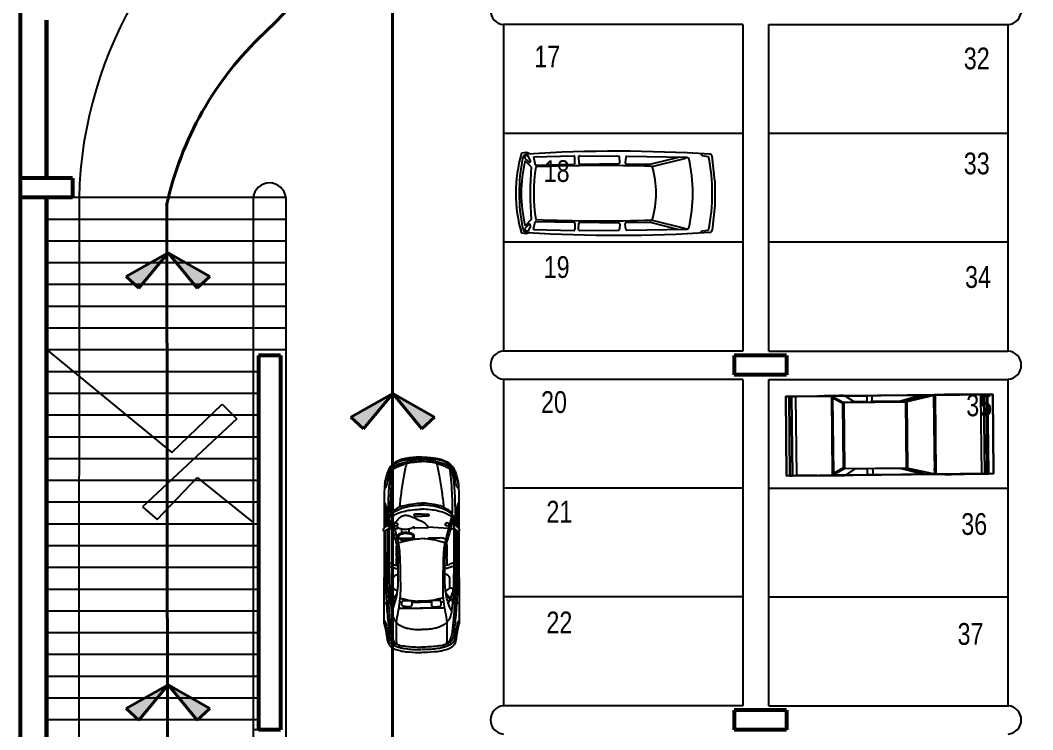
# Model space of a CAD drawing. Header units: millimetres. Extents: x 103 to 250, y -95 to 16.
# Drawn here: x 199.35 to 222.61, y -56.31 to -40.01 of the extents above; entities that cross this region are included whole.
import ezdxf

# ---------------------------------------------------------------- set-up
doc = ezdxf.new("R2010")
doc.units = ezdxf.units.MM
doc.linetypes.add('LÍNEAS_OCULTAS2', pattern=[4.7625, 3.175, -1.5875])
for name, color, linetype, lineweight in [('0.25', 6, 'Continuous', 25), ('0.40', 3, 'Continuous', 40), ('0.53', 1, 'Continuous', 53), ('Proyección', 5, 'LÍNEAS_OCULTAS2', 9)]:
    doc.layers.add(name, color=color, linetype=linetype, lineweight=lineweight)
doc.styles.add('ATTR', font='BRADHITC.TTF', dxfattribs={"width": 0.8, "height": 0.5})

# ---------------------------------------------------------------- blocks, each defined once
blk = doc.blocks.new('C11')
for p, q in [((3.6588, 0.7955), (3.7277, 0.8251)), ((3.7277, 0.8251), (3.8261, 0.8103)), ((0.2337, 0.8009), (0.2158, 0.7656)), ((3.6469, 0.6612), (3.6988, 0.7748)), ((-0.0444, 0.2561), (0.0129, 0.7517)), ((0.2158, 0.7656), (0.0815, 0.7478)), ((1.7182, 0.7502), (0.5205, 0.7299)), ((2.662, 0.7577), (1.8864, 0.7521)), ((3.5874, 0.7356), (2.7816, 0.7585)), ((0.5205, 0.7299), (0.4753, 0.7119)), ((0.562, 0.7065), (0.5205, 0.7299)), ((1.2542, 0.5907), (0.6749, 0.7335)), ((1.7404, 0.7302), (1.7521, 0.62)), ((1.8599, 0.6288), (1.8643, 0.7308)), ((2.6843, 0.7334), (2.6756, 0.61)), ((2.7585, 0.6143), (2.7594, 0.7364)), ((3.5874, 0.7356), (3.5488, 0.5769)), ((3.681, 0.6371), (3.7678, 0.7203)), ((1.2112, 0.5481), (0.562, 0.7065)), ((3.63, 0.5385), (3.753, 0.6616)), ((1.7303, 0.5954), (1.2542, 0.5907)), ((2.6537, 0.5898), (1.8824, 0.6056)), ((3.5374, 0.5736), (2.781, 0.5918)), ((-0.0444, -0.235), (0.0129, -0.7306)), ((3.63, -0.5174), (3.753, -0.6404)), ((1.2112, -0.527), (0.562, -0.6853)), ((3.5374, -0.5525), (2.781, -0.5706)), ((3.5874, -0.7145), (3.5488, -0.5558)), ((1.2542, -0.5695), (0.6749, -0.7123)), ((1.7303, -0.5742), (1.2542, -0.5695)), ((2.6537, -0.5687), (1.8824, -0.5844)), ((1.7404, -0.7091), (1.7521, -0.5988)), ((2.6843, -0.7122), (2.6756, -0.5889)), ((2.7585, -0.5931), (2.7594, -0.7153)), ((1.8599, -0.6077), (1.8643, -0.7097)), ((3.681, -0.6159), (3.7678, -0.6992)), ((3.6469, -0.64), (3.6988, -0.7536)), ((0.562, -0.6853), (0.5205, -0.7087)), ((0.5205, -0.7087), (0.4753, -0.6908)), ((1.7182, -0.729), (0.5205, -0.7087)), ((0.2158, -0.7444), (0.0815, -0.7266)), ((3.5874, -0.7145), (2.7816, -0.7373)), ((0.2337, -0.7798), (0.2158, -0.7444)), ((2.662, -0.7365), (1.8864, -0.731)), ((3.6588, -0.7744), (3.7277, -0.8039)), ((3.7277, -0.8039), (3.8261, -0.7891))]:
    blk.add_line(p, q)
for centre, radius, start, end in [((1.9114, -28.2595), 29.1099, 86.47664, 93.65482), ((1.0581, 0.0106), 2.8812, 343.885, 16.115), ((0.0572, 0.7466), 0.0445, 91.8164, 173.4043), ((3.6956, 0.6844), 0.1111, 9.4105, 87.5809), ((3.6859, 0.6874), 0.0883, 21.8825, 81.5811), ((1.7183, 0.7279), 0.0223, 6.0612, 90.3434), ((1.8865, 0.7299), 0.0223, 90.3434, 177.5285), ((2.6622, 0.7354), 0.0223, 354.6952, 90.3434), ((2.7817, 0.7362), 0.0223, 90.3434, 179.4021), ((3.825, 0.0106), 3.8155, 168.8597, 191.1403), ((3.602, 0.0106), 3.2044, 167.3576, 192.6424), ((0.2672, 0.0106), 3.6051, 348.9344, 11.0656), ((3.6663, 0.6524), 0.0212, 155.4386, 313.7888), ((1.1022, 0.0106), 2.7295, 346.2018, 13.7982), ((1.8821, 0.6279), 0.0223, 177.5285, 270.8029), ((1.73, 0.6176), 0.0223, 270.6505, 6.0612), ((2.6534, 0.6121), 0.0223, 270.8029, 354.6952), ((2.7807, 0.614), 0.0223, 179.4021, 270.8029), ((3.5371, 0.5959), 0.0223, 270.8029, 301.6421), ((2.9667, 0.0106), 1.836, 162.9752, 197.0248), ((2.2273, -32.9306), 33.4942, 87.75362, 91.73837), ((0.1195, 0.0135), 3.4605, 351.1863, 8.7139), ((-2.0232, 0.0106), 5.6777, 354.6644, 5.3356), ((-16.7965, 0.0106), 16.7539, 359.16018, 0.83982), ((2.2273, 32.9518), 33.4942, 268.26163, 272.24481), ((3.5371, -0.5747), 0.0223, 58.3579, 89.1971), ((1.73, -0.5965), 0.0223, 353.9388, 89.3495), ((1.8821, -0.6067), 0.0223, 89.1971, 182.4715), ((2.6534, -0.5909), 0.0223, 5.3048, 89.1971), ((2.7807, -0.5929), 0.0223, 89.1971, 180.5979), ((3.6663, -0.6312), 0.0212, 46.2112, 204.5614), ((3.6956, -0.6632), 0.1111, 272.4191, 350.5895), ((3.6859, -0.6663), 0.0883, 278.4189, 338.1175), ((1.7183, -0.7067), 0.0223, 269.6566, 353.9388), ((1.8865, -0.7087), 0.0223, 182.4715, 269.6566), ((2.6622, -0.7143), 0.0223, 269.6566, 5.3048), ((2.7817, -0.715), 0.0223, 180.5979, 269.6566), ((0.0572, -0.7255), 0.0445, 186.5957, 268.1836), ((1.9114, 28.2807), 29.1099, 266.34518, 273.52336)]:
    blk.add_arc(centre, radius, start, end)
blk = doc.blocks.new('61866161')
at = {"xscale": 10, "zscale": 10}
blk.add_blockref('C11', (0.475, -0.032), dxfattribs=at)
blk = doc.blocks.new('A$C6EE27C16')
at = {"layer": '0.25', "ltscale": 0.01, "extrusion": (0.363566, -0.363566, 0.857694), "const_width": 0.0127, "elevation": 1.446}
for points in [[(3.679, -0.336), (3.274, -0.3)], [(2.866, -0.336), (2.462, -0.3)]]:
    blk.add_lwpolyline(points, dxfattribs=at)
at = {"layer": '0.25', "ltscale": 0.01, "extrusion": (0.707107, 0.707107, -1.83772e-16)}
for centre, radius in [((1.242, 0.388, 4.199), 0.388), ((1.242, 0.388, 4.202), 0.251), ((1.242, 0.388, 4.205), 0.194), ((1.242, 0.388, 4.205), 0.138), ((-1.462, 0.388, 4.199), 0.388), ((-1.462, 0.388, 4.202), 0.251), ((-1.462, 0.388, 4.205), 0.194), ((-1.462, 0.388, 4.205), 0.138)]:
    blk.add_circle(centre, radius, dxfattribs=at)
at = {"layer": '0.25', "ltscale": 0.01, "extrusion": (-0.707107, -0.707107, -1.83772e-16)}
for centre, radius in [((-1.242, 0.388, -2.377), 0.388), ((-1.242, 0.388, -2.374), 0.251), ((-1.242, 0.388, -2.371), 0.194), ((-1.242, 0.388, -2.371), 0.138), ((1.462, 0.388, -2.377), 0.388), ((1.462, 0.388, -2.374), 0.251), ((1.462, 0.388, -2.371), 0.194), ((1.462, 0.388, -2.371), 0.138)]:
    blk.add_circle(centre, radius, dxfattribs=at)
at = {"layer": '0.25', "ltscale": 0.01, "extrusion": (0.696559, -0.696559, 0.172078)}
for centre in [(3.879, 0.408, 2.35), (4.059, 0.408, 2.35), (2.518, 0.408, 2.35), (2.697, 0.408, 2.35)]:
    blk.add_circle(centre, 0.0762, dxfattribs=at)
at = {"layer": '0.25', "ltscale": 0.01}
for points in [[(0, 3.362, 0.627), (0, 3.362, 0.401), (1.288, 4.65, 0.401), (1.288, 4.65, 0.627)], [(1.453, 4.485, 0.401), (1.288, 4.65, 0.401), (0, 3.362, 0.401), (0.165, 3.197, 0.401)], [(0.056, 3.307, 0.627), (0, 3.362, 0.627), (1.288, 4.65, 0.627), (1.343, 4.594, 0.627)], [(1.343, 4.594, 0.762), (1.343, 4.594, 0.627), (0.056, 3.307, 0.627), (0.056, 3.307, 0.762)], [(1.383, 4.555, 0.81), (1.343, 4.594, 0.762), (0.056, 3.307, 0.762), (0.095, 3.267, 0.81)], [(2.034, 3.903, 1.061), (1.383, 4.555, 0.942), (0.095, 3.267, 0.942), (0.747, 2.616, 1.061)], [(1.383, 4.555, 0.942), (1.383, 4.555, 0.81), (0.095, 3.267, 0.81), (0.095, 3.267, 0.942)], [(1.288, 4.65, 0.627), (1.288, 4.65, 0.401), (1.453, 4.485, 0.401), (1.343, 4.594, 0.627)], [(1.826, 4.111, 0.604), (1.383, 4.555, 0.81), (1.343, 4.594, 0.762), (1.343, 4.594, 0.627)], [(1.785, 4.152, 0.388), (1.826, 4.111, 0.604), (1.343, 4.594, 0.627), (1.453, 4.485, 0.401)], [(1.826, 4.111, 0.604), (1.938, 4, 0.762), (1.383, 4.555, 0.942), (1.383, 4.555, 0.81)], [(1.383, 4.555, 0.942), (2.034, 3.903, 1.061), (2.091, 3.847, 0.82), (1.938, 4, 0.762)], [(1.453, 4.485, 0.401), (1.471, 4.467, 0.365), (1.789, 4.149, 0.325), (1.785, 4.152, 0.388)], [(1.05, 2.528, 1.453), (0.747, 2.616, 1.061), (2.034, 3.903, 1.061), (2.122, 3.6, 1.453)], [(2.091, 3.601, 1.427), (2.015, 3.856, 1.094), (0.794, 2.635, 1.094), (1.049, 2.559, 1.427)], [(2.034, 3.903, 1.061), (2.122, 3.6, 1.453), (3.127, 2.595, 1.453), (3.719, 2.219, 1.042)], [(2.034, 3.903, 1.061), (2.091, 3.847, 0.82), (2.243, 3.695, 0.762), (2.245, 3.693, 1.059)], [(1.05, 2.528, 1.453), (2.055, 1.523, 1.453), (3.127, 2.595, 1.453), (2.122, 3.6, 1.453)], [(2.243, 3.695, 0.762), (2.245, 3.693, 1.059), (3.719, 2.219, 1.042), (3.85, 2.088, 0.762)], [(2.504, 3.236, 1.432), (2.297, 3.442, 1.439), (2.246, 3.692, 1.077), (2.604, 3.332, 1.076)], [(3.738, 2.2, 0.604), (3.704, 2.233, 0.426), (2.396, 3.542, 0.388), (2.355, 3.583, 0.604)], [(3.704, 2.233, 0.426), (3.698, 2.24, 0.277), (2.401, 3.536, 0.277), (2.396, 3.542, 0.388)], [(0, 3.362, 0.627), (0, 3.362, 0.401), (0.165, 3.197, 0.401), (0.056, 3.307, 0.627)], [(0.539, 2.824, 0.604), (0.095, 3.267, 0.81), (0.056, 3.307, 0.762), (0.056, 3.307, 0.627)], [(0.498, 2.865, 0.388), (0.539, 2.824, 0.604), (0.056, 3.307, 0.627), (0.165, 3.197, 0.401)], [(0.539, 2.824, 0.604), (0.65, 2.712, 0.762), (0.095, 3.267, 0.942), (0.095, 3.267, 0.81)], [(0.095, 3.267, 0.942), (0.747, 2.616, 1.061), (0.803, 2.559, 0.82), (0.65, 2.712, 0.762)], [(0.165, 3.197, 0.401), (0.183, 3.179, 0.365), (0.501, 2.861, 0.325), (0.498, 2.865, 0.388)], [(3.492, 2.442, 1.069), (3.034, 2.707, 1.425), (2.586, 3.156, 1.429), (2.694, 3.243, 1.073)], [(2.055, 1.523, 1.453), (2.431, 0.931, 1.042), (0.747, 2.616, 1.061), (1.05, 2.528, 1.453)], [(0.747, 2.616, 1.061), (0.803, 2.559, 0.82), (0.955, 2.407, 0.762), (0.957, 2.405, 1.059)], [(2.055, 1.523, 1.453), (2.431, 0.931, 1.042), (3.719, 2.219, 1.042), (3.127, 2.595, 1.453)], [(2.069, 1.491, 1.437), (3.159, 2.58, 1.437), (3.686, 2.245, 1.071), (2.402, 0.961, 1.071)], [(3.159, 2.58, 1.437), (3.089, 2.653, 1.423), (3.556, 2.379, 1.067), (3.686, 2.245, 1.071)], [(1.067, 2.295, 0.604), (0.955, 2.407, 0.762), (2.562, 0.8, 0.762), (2.45, 0.912, 0.604)], [(0.955, 2.407, 0.762), (0.957, 2.405, 1.059), (2.431, 0.931, 1.042), (2.562, 0.8, 0.762)], [(1.413, 2.146, 1.432), (1.208, 2.353, 1.439), (0.958, 2.404, 1.077), (1.318, 2.046, 1.076)], [(2.45, 0.912, 0.604), (2.417, 0.946, 0.426), (1.108, 2.254, 0.388), (1.067, 2.295, 0.604)], [(2.417, 0.946, 0.426), (2.41, 0.952, 0.277), (1.114, 2.249, 0.277), (1.108, 2.254, 0.388)], [(2.431, 0.931, 1.042), (3.719, 2.219, 1.042), (4.542, 1.396, 0.906), (3.254, 0.108, 0.906)], [(3.719, 2.219, 1.042), (3.85, 2.088, 0.762), (4.002, 1.935, 0.82), (4.017, 1.921, 0.993)], [(2.208, 1.158, 1.069), (1.943, 1.616, 1.425), (1.494, 2.064, 1.429), (1.407, 1.956, 1.073)], [(4.155, 1.783, 0.762), (4.002, 1.935, 0.82), (4.017, 1.921, 0.993), (4.542, 1.396, 0.906)], [(4.155, 1.783, 0.762), (4.267, 1.671, 0.604), (4.566, 1.372, 0.713), (4.542, 1.396, 0.906)], [(4.267, 1.671, 0.604), (4.307, 1.63, 0.388), (4.506, 1.431, 0.434), (4.566, 1.372, 0.713)], [(4.506, 1.431, 0.434), (4.458, 1.48, 0.348), (4.305, 1.633, 0.329), (4.307, 1.63, 0.388)], [(2.069, 1.491, 1.437), (1.997, 1.561, 1.423), (2.271, 1.094, 1.067), (2.402, 0.961, 1.071)], [(4.458, 1.48, 0.348), (4.506, 1.431, 0.434), (3.219, 0.144, 0.434), (3.17, 0.192, 0.348)], [(4.65, 1.288, 0.488), (3.362, 0, 0.488), (3.219, 0.144, 0.434), (4.506, 1.431, 0.434)], [(4.542, 1.396, 0.906), (3.254, 0.108, 0.906), (3.278, 0.084, 0.713), (4.566, 1.372, 0.713)], [(4.566, 1.372, 0.713), (4.65, 1.288, 0.673), (4.65, 1.288, 0.488), (4.506, 1.431, 0.434)], [(4.566, 1.372, 0.713), (3.278, 0.084, 0.713), (3.362, 0, 0.673), (4.65, 1.288, 0.673)], [(3.362, 0, 0.673), (4.65, 1.288, 0.673), (4.65, 1.288, 0.488), (3.362, 0, 0.488)], [(2.431, 0.931, 1.042), (2.562, 0.8, 0.762), (2.715, 0.648, 0.82), (2.729, 0.633, 0.993)], [(2.867, 0.495, 0.762), (2.715, 0.648, 0.82), (2.729, 0.633, 0.993), (3.254, 0.108, 0.906)], [(2.867, 0.495, 0.762), (2.979, 0.383, 0.604), (3.278, 0.084, 0.713), (3.254, 0.108, 0.906)], [(2.979, 0.383, 0.604), (3.02, 0.343, 0.388), (3.219, 0.144, 0.434), (3.278, 0.084, 0.713)], [(3.219, 0.144, 0.434), (3.17, 0.192, 0.348), (3.017, 0.345, 0.329), (3.02, 0.343, 0.388)], [(3.278, 0.084, 0.713), (3.362, 0, 0.673), (3.362, 0, 0.488), (3.219, 0.144, 0.434)]]:
    blk.add_3dface(points, dxfattribs=at)
at = {"layer": '0.25', "ltscale": 0.01, "invisible_edges": 2}
blk.add_3dface([(2.355, 3.583, 0.604), (2.243, 3.695, 0.762), (3.85, 2.088, 0.762), (3.738, 2.2, 0.604)], dxfattribs=at)
blk = doc.blocks.new('A$C76752FA1')
at = {"layer": '0.40'}
for points in [[(6.49, 7.7), (2.15, 15.41), (0, 13.03)], [(6.49, 7.7), (2.15, 0), (0, 2.38)]]:
    blk.add_hatch(color=256, dxfattribs=at).paths.add_polyline_path(points)
for p, q in [((2.15, 15.41), (0, 13.03)), ((6.49, 7.7), (2.15, 15.41)), ((0, 13.03), (6.49, 7.7)), ((0, 2.38), (6.49, 7.7)), ((6.49, 7.7), (2.15, 0)), ((2.15, 0), (0, 2.38))]:
    blk.add_line(p, q, dxfattribs=at)
blk = doc.blocks.new('A$C01E47D49')
at = {"layer": '0.25', "ltscale": 0.01}
for p, q in [((1.66, 1.628), (1.714, 1.728)), ((1.682, 1.647), (2.695, 1.651)), ((1.7, 1.695), (2.985, 1.691)), ((1.714, 1.728), (3.817, 1.736)), ((1.317, 1.575), (1.91, 1.421)), ((1.644, 1.485), (1.61, 1.016)), ((1.638, 1.614), (1.625, 1.628)), ((1.625, 1.628), (1.66, 1.628)), ((1.638, 1.614), (2.503, 1.614)), ((1.66, 1.544), (1.638, 1.614)), ((2.312, 1.45), (2.501, 1.453)), ((2.503, 1.614), (2.862, 1.603)), ((3.007, 1.522), (2.808, 1.521)), ((3.475, 1.397), (3.475, 0.839)), ((4.315, 1.394), (4.377, 1.366)), ((1.626, 1.002), (1.633, 0.715)), ((3.475, 0.341), (3.475, 0.899)), ((1.74, 0.581), (1.649, 0.583)), ((1.317, 0.163), (1.91, 0.317)), ((1.746, 0.416), (1.649, 0.416)), ((2.312, 0.288), (2.501, 0.285)), ((4.315, 0.344), (4.377, 0.372)), ((1.638, 0.124), (1.625, 0.11)), ((1.625, 0.11), (1.66, 0.11)), ((1.66, 0.194), (1.638, 0.124)), ((1.638, 0.124), (2.503, 0.124)), ((1.66, 0.11), (1.714, 0.01)), ((1.682, 0.091), (2.695, 0.087)), ((1.7, 0.043), (2.985, 0.047)), ((1.714, 0.01), (3.817, 0.002)), ((2.503, 0.124), (2.862, 0.135)), ((3.007, 0.216), (2.808, 0.217))]:
    blk.add_line(p, q, dxfattribs=at)
for centre in [(1.546, 1.458), (1.546, 0.28)]:
    blk.add_ellipse(centre, major_axis=(0, 0.0429), ratio=0.983266, start_param=4.712389, end_param=10.995574, dxfattribs=at)
for points, knots in [([(0, 0.869), (0, 0.923), (0.016, 1.084), (0.026, 1.305), (0.121, 1.472), (0.189, 1.565), (0.273, 1.619), (0.37, 1.662), (0.483, 1.69), (0.561, 1.711), (0.605, 1.711)], [0, 0, 0, 0, 0.16039, 0.479033, 0.632967, 0.722015, 0.817474, 0.927562, 1.03733, 1.167094, 1.167094, 1.167094, 1.167094]), ([(0.311, 1.633), (0.282, 1.609), (0.23, 1.565), (0.149, 1.482), (0.085, 1.357), (0.06, 1.215), (0.033, 1.05), (0.025, 0.94), (0.025, 0.869)], [0, 0, 0, 0, 0.1095129, 0.2035347, 0.3452507, 0.5161382, 0.6275464, 0.8383798, 0.8383798, 0.8383798, 0.8383798]), ([(0.605, 1.711), (0.546, 1.71), (0.449, 1.66), (0.321, 1.606), (0.225, 1.517), (0.147, 1.386), (0.122, 1.271), (0.114, 1.204)], [0, 0, 0, 0, 0.1772572, 0.3124951, 0.4151678, 0.5597243, 0.7575412, 0.7575412, 0.7575412, 0.7575412]), ([(0.427, 1.652), (0.429, 1.642), (0.427, 1.621), (0.4, 1.612), (0.368, 1.59), (0.328, 1.56), (0.272, 1.52), (0.237, 1.448), (0.196, 1.372), (0.184, 1.31), (0.17, 1.275), (0.157, 1.25), (0.133, 1.24), (0.119, 1.239)], [0, 0, 0, 0, 0.0304541, 0.0502818, 0.0786089, 0.1479133, 0.1986294, 0.2831705, 0.3780326, 0.4523267, 0.4667809, 0.4902599, 0.5347198, 0.5347198, 0.5347198, 0.5347198]), ([(0.324, 1.553), (0.345, 1.567), (0.4, 1.581), (0.516, 1.602), (0.68, 1.621), (0.885, 1.631), (1.117, 1.638), (1.346, 1.64), (1.505, 1.64), (1.574, 1.641)], [0, 0, 0, 0, 0.076148, 0.165903, 0.355672, 0.569871, 0.782325, 1.050047, 1.257936, 1.257936, 1.257936, 1.257936]), ([(0.723, 1.722), (0.721, 1.711), (0.694, 1.686), (0.643, 1.667), (0.574, 1.651), (0.508, 1.643), (0.455, 1.63), (0.429, 1.623), (0.417, 1.62)], [0, 0, 0, 0, 0.034703, 0.0959761, 0.1659336, 0.2471559, 0.2929944, 0.3295918, 0.3295918, 0.3295918, 0.3295918]), ([(0.605, 1.711), (0.642, 1.719), (0.789, 1.725), (1.039, 1.728), (1.344, 1.726), (1.542, 1.729), (1.634, 1.729)], [0, 0, 0, 0, 0.114897, 0.437061, 0.754269, 1.029686, 1.029686, 1.029686, 1.029686]), ([(1.044, 1.725), (1.049, 1.713), (1.081, 1.7), (1.139, 1.683), (1.238, 1.681), (1.395, 1.687), (1.522, 1.688), (1.601, 1.688)], [0, 0, 0, 0, 0.0364992, 0.0923739, 0.1867837, 0.3273982, 0.5667068, 0.5667068, 0.5667068, 0.5667068]), ([(1.357, 1.728), (1.357, 1.708), (1.36, 1.674), (1.364, 1.626), (1.383, 1.609), (1.391, 1.603)], [0, 0, 0, 0, 1.462159, 2.651105, 3.386321, 3.386321, 3.386321, 3.386321]), ([(1.574, 1.641), (1.573, 1.634), (1.574, 1.618), (1.56, 1.614), (1.555, 1.613)], [0, 0, 0, 0, 0.02274132, 0.03717479, 0.03717479, 0.03717479, 0.03717479]), ([(1.714, 1.728), (1.708, 1.733), (1.683, 1.749), (1.629, 1.737), (1.606, 1.687), (1.562, 1.648), (1.594, 1.606), (1.628, 1.604), (1.638, 1.614)], [0, 0, 0, 0, 0.024864, 0.0846267, 0.1362471, 0.1900683, 0.2245199, 0.2681841, 0.2681841, 0.2681841, 0.2681841]), ([(2.415, 1.731), (2.425, 1.719), (2.447, 1.694), (2.461, 1.653), (2.468, 1.625), (2.468, 1.612)], [1.808086, 1.808086, 1.808086, 1.808086, 2.918874, 4.131288, 5.10151, 5.10151, 5.10151, 5.10151]), ([(2.695, 1.651), (2.83, 1.651), (3.041, 1.647), (3.351, 1.626), (3.527, 1.619), (3.627, 1.608)], [0, 0, 0, 0, 0.4042759, 0.6333827, 0.9326252, 0.9326252, 0.9326252, 0.9326252]), ([(2.985, 1.691), (3.051, 1.691), (3.172, 1.687), (3.367, 1.673), (3.575, 1.66), (3.788, 1.639), (3.968, 1.624), (4.104, 1.612), (4.204, 1.574), (4.272, 1.515), (4.301, 1.448), (4.342, 1.301), (4.362, 1.107), (4.367, 0.932), (4.367, 0.869)], [0, 0, 0, 0, 0.198873, 0.363323, 0.587433, 0.823543, 1.004622, 1.129816, 1.230113, 1.320655, 1.388577, 1.443334, 1.771447, 1.958652, 1.958652, 1.958652, 1.958652]), ([(3.357, 1.735), (3.355, 1.715), (3.361, 1.674), (3.324, 1.627), (3.255, 1.54), (3.187, 1.472), (3.125, 1.428)], [0, 0, 0, 0, 0.0597371, 0.1139981, 0.1672498, 0.3938869, 0.3938869, 0.3938869, 0.3938869]), ([(3.745, 1.732), (3.749, 1.726), (3.764, 1.713), (3.811, 1.694), (3.895, 1.682), (4.003, 1.659), (4.108, 1.644), (4.196, 1.634), (4.259, 1.599), (4.302, 1.545), (4.34, 1.479), (4.365, 1.403), (4.39, 1.32), (4.398, 1.263), (4.402, 1.231)], [0, 0, 0, 0, 0.0219205, 0.0572122, 0.1522539, 0.2718866, 0.3894011, 0.4710097, 0.5346344, 0.5986698, 0.6733118, 0.758696, 0.8351341, 0.9293726, 0.9293726, 0.9293726, 0.9293726]), ([(3.817, 1.736), (3.833, 1.725), (3.883, 1.714), (3.973, 1.691), (4.085, 1.676), (4.194, 1.658), (4.281, 1.64), (4.344, 1.594), (4.39, 1.536), (4.427, 1.444), (4.458, 1.332), (4.476, 1.229), (4.478, 1.171), (4.479, 1.157)], [0, 0, 0, 0, 0.056668, 0.14946, 0.28161, 0.392935, 0.481686, 0.542967, 0.622845, 0.69797, 0.833643, 0.965665, 1.00577, 1.00577, 1.00577, 1.00577]), ([(1.317, 1.575), (1.228, 1.582), (1.036, 1.58), (0.741, 1.568), (0.486, 1.549), (0.333, 1.53), (0.283, 1.524)], [0, 0, 0, 0, 0.269375, 0.574535, 0.885339, 1.036319, 1.036319, 1.036319, 1.036319]), ([(1.555, 1.613), (1.528, 1.613), (1.473, 1.616), (1.393, 1.604), (1.318, 1.587), (1.249, 1.541), (1.201, 1.462), (1.143, 1.381), (1.105, 1.236), (1.076, 1.068), (1.056, 0.928), (1.056, 0.869)], [0, 0, 0, 0, 0.082256, 0.165174, 0.241383, 0.30939, 0.405348, 0.511507, 0.603349, 0.843635, 1.017671, 1.017671, 1.017671, 1.017671]), ([(1.317, 1.575), (1.297, 1.551), (1.248, 1.49), (1.178, 1.346), (1.124, 1.133), (1.106, 0.961), (1.106, 0.869)], [0, 0, 0, 0, 0.0947759, 0.2311242, 0.4700259, 0.7400315, 0.7400315, 0.7400315, 0.7400315]), ([(1.373, 1.559), (1.357, 1.541), (1.322, 1.486), (1.277, 1.381), (1.233, 1.24), (1.211, 1.065), (1.197, 0.938), (1.197, 0.869)], [0, 0, 0, 0, 0.0708922, 0.1925846, 0.3348457, 0.5072814, 0.7109928, 0.7109928, 0.7109928, 0.7109928]), ([(3.536, 1.559), (3.52, 1.546), (3.484, 1.522), (3.408, 1.507), (3.323, 1.469), (3.208, 1.441), (3.073, 1.418), (2.867, 1.4), (2.626, 1.409), (2.397, 1.406), (2.201, 1.412), (2.001, 1.434), (1.732, 1.522), (1.528, 1.575), (1.408, 1.606)], [0, 0, 0, 0, 0.05975, 0.126928, 0.230034, 0.336675, 0.482225, 0.641324, 0.954906, 1.203173, 1.330375, 1.542773, 1.802261, 2.175545, 2.175545, 2.175545, 2.175545]), ([(1.898, 1.422), (1.889, 1.416), (1.871, 1.393), (1.856, 1.341), (1.868, 1.229), (1.864, 1.128), (1.863, 1.034), (1.877, 1.018), (1.885, 1.011)], [0, 0, 0, 0, 0.842998, 2.122875, 3.997599, 9.174838, 10.012722, 10.751336, 10.751336, 10.751336, 10.751336]), ([(1.97, 1.403), (1.96, 1.365), (1.927, 1.255), (1.891, 1.074), (1.874, 0.929), (1.874, 0.86)], [0, 0, 0, 0, 0.1139079, 0.3411539, 0.543502, 0.543502, 0.543502, 0.543502]), ([(1.91, 1.421), (1.933, 1.414), (1.996, 1.403), (2.094, 1.381), (2.212, 1.373), (2.419, 1.363), (2.705, 1.362), (3.033, 1.35), (3.316, 1.367), (3.559, 1.412), (3.789, 1.457), (4.029, 1.449), (4.196, 1.451), (4.293, 1.444), (4.301, 1.443)], [0, 0, 0, 0, 0.073325, 0.188896, 0.303039, 0.425821, 0.811242, 1.159737, 1.41058, 1.660623, 1.899627, 2.11145, 2.377727, 2.401703, 2.401703, 2.401703, 2.401703]), ([(1.997, 1.446), (2.04, 1.45), (2.127, 1.447), (2.22, 1.45), (2.287, 1.453), (2.306, 1.43), (2.313, 1.416), (2.316, 1.409)], [0, 0, 0, 0, 3.267856, 6.568708, 7.399663, 8.099385, 8.621705, 8.621705, 8.621705, 8.621705]), ([(2.424, 1.614), (2.442, 1.585), (2.464, 1.515), (2.495, 1.447), (2.502, 1.407)], [0, 0, 0, 0, 0.1000351, 0.2184418, 0.2184418, 0.2184418, 0.2184418]), ([(2.508, 1.614), (2.521, 1.583), (2.537, 1.523), (2.56, 1.454), (2.563, 1.416), (2.564, 1.407)], [0, 0, 0, 0, 2.528586, 4.711885, 5.408215, 5.408215, 5.408215, 5.408215]), ([(2.808, 1.521), (2.792, 1.521), (2.752, 1.515), (2.711, 1.468), (2.69, 1.427), (2.691, 1.405)], [0, 0, 0, 0, 0.0486628, 0.1144515, 0.1777721, 0.1777721, 0.1777721, 0.1777721]), ([(2.862, 1.603), (2.921, 1.603), (3.047, 1.596), (3.191, 1.598), (3.357, 1.58), (3.498, 1.566), (3.623, 1.545), (3.664, 1.529)], [0, 0, 0, 0, 0.1783018, 0.3787173, 0.431954, 0.6762374, 0.8077184, 0.8077184, 0.8077184, 0.8077184]), ([(3.248, 1.541), (3.227, 1.546), (3.176, 1.558), (3.114, 1.589), (3.053, 1.601), (3.01, 1.574), (3.01, 1.541), (3.01, 1.512), (3.034, 1.496), (3.053, 1.461), (3.079, 1.439), (3.084, 1.42)], [0, 0, 0, 0, 0.0655106, 0.1550445, 0.2094604, 0.2438604, 0.287164, 0.3001388, 0.3275984, 0.3616951, 0.4200969, 0.4200969, 0.4200969, 0.4200969]), ([(3.319, 1.583), (3.303, 1.564), (3.257, 1.512), (3.207, 1.463), (3.171, 1.435)], [0, 0, 0, 0, 1.868162, 5.271297, 5.271297, 5.271297, 5.271297]), ([(3.275, 1.528), (3.288, 1.524), (3.3, 1.5), (3.308, 1.478), (3.312, 1.468)], [0, 0, 0, 0, 0.983949, 1.771691, 1.771691, 1.771691, 1.771691]), ([(3.372, 1.491), (3.354, 1.492), (3.316, 1.49), (3.292, 1.521), (3.275, 1.528)], [0, 0, 0, 0, 0.0535488, 0.1060573, 0.1060573, 0.1060573, 0.1060573]), ([(3.627, 1.608), (3.702, 1.605), (3.826, 1.592), (3.991, 1.579), (4.112, 1.558), (4.212, 1.518), (4.29, 1.484), (4.301, 1.443)], [0, 0, 0, 0, 0.2277977, 0.3719478, 0.4996814, 0.5863441, 0.709615, 0.709615, 0.709615, 0.709615]), ([(3.664, 1.529), (3.687, 1.522), (3.735, 1.498), (3.817, 1.44), (3.884, 1.339), (3.925, 1.236), (3.937, 1.173), (3.94, 1.153)], [0, 0, 0, 0, 0.0720749, 0.1581284, 0.2958089, 0.4262456, 0.4842292, 0.4842292, 0.4842292, 0.4842292]), ([(0.114, 1.204), (0.103, 1.203), (0.084, 1.183), (0.076, 1.118), (0.068, 1.013), (0.053, 0.921), (0.053, 0.869)], [0, 0, 0, 0, 0.0314754, 0.0702057, 0.1915753, 0.3439346, 0.3439346, 0.3439346, 0.3439346]), ([(0.136, 1.209), (0.139, 1.207), (0.138, 1.189), (0.133, 1.164), (0.119, 1.108), (0.116, 1.055), (0.109, 0.97), (0.102, 0.916), (0.102, 0.869)], [0, 0, 0, 0, 0.0114788, 0.0403472, 0.0875838, 0.1755608, 0.1991501, 0.3369659, 0.3369659, 0.3369659, 0.3369659]), ([(0.114, 1.204), (0.215, 1.234), (0.443, 1.281), (0.788, 1.334), (1.03, 1.366), (1.146, 1.374)], [0, 0, 0, 0, 0.317374, 0.69576, 1.04714, 1.04714, 1.04714, 1.04714]), ([(3.232, 1.364), (3.241, 1.352), (3.253, 1.311), (3.272, 1.236), (3.298, 1.124), (3.311, 0.97), (3.311, 0.854), (3.312, 0.79)], [0, 0, 0, 0, 0.0451009, 0.1211996, 0.2308505, 0.385263, 0.5739042, 0.5739042, 0.5739042, 0.5739042]), ([(3.295, 1.17), (3.295, 1.203), (3.3, 1.245), (3.298, 1.299), (3.326, 1.325), (3.364, 1.316), (3.399, 1.325), (3.422, 1.311), (3.431, 1.294), (3.439, 1.23), (3.44, 1.17), (3.435, 1.108), (3.419, 1.098), (3.396, 1.094), (3.363, 1.097), (3.331, 1.092), (3.299, 1.103), (3.297, 1.136), (3.295, 1.157), (3.295, 1.17)], [0, 0, 0, 0, 0.0969044, 0.1295913, 0.1506192, 0.1985921, 0.2360698, 0.2557908, 0.2719711, 0.2929882, 0.44406, 0.4519132, 0.4720918, 0.4918599, 0.5228758, 0.5707096, 0.5892096, 0.6145759, 0.654681, 0.654681, 0.654681, 0.654681]), ([(4.402, 1.231), (4.412, 1.181), (4.422, 1.061), (4.424, 0.942), (4.424, 0.874)], [0, 0, 0, 0, 0.1502861, 0.3522699, 0.3522699, 0.3522699, 0.3522699]), ([(1.311, 0.869), (1.311, 0.898), (1.309, 0.947), (1.315, 0.998), (1.314, 1.035), (1.332, 1.041), (1.346, 1.04), (1.357, 1.024), (1.359, 0.966), (1.362, 0.913), (1.363, 0.869)], [0, 0, 0, 0, 0.0857277, 0.1381048, 0.1641986, 0.1769751, 0.1890325, 0.2028129, 0.2286049, 0.3592554, 0.3592554, 0.3592554, 0.3592554]), ([(1.626, 1.002), (1.623, 1.009), (1.603, 1.025), (1.559, 0.991), (1.523, 0.947), (1.48, 0.874), (1.431, 0.77), (1.385, 0.654), (1.344, 0.547), (1.343, 0.457), (1.38, 0.383), (1.428, 0.326), (1.48, 0.29), (1.51, 0.253), (1.525, 0.228), (1.528, 0.218)], [0, 0, 0, 0, 0.527288, 1.647451, 3.487558, 5.099073, 7.968657, 12.238313, 14.475187, 16.613757, 18.744202, 20.639343, 22.223389, 23.452731, 24.286529, 24.286529, 24.286529, 24.286529]), ([(3.232, 0.374), (3.241, 0.386), (3.253, 0.427), (3.272, 0.502), (3.298, 0.614), (3.311, 0.768), (3.311, 0.884), (3.312, 0.948)], [0, 0, 0, 0, 0.0451009, 0.1211996, 0.2308505, 0.385263, 0.5739042, 0.5739042, 0.5739042, 0.5739042]), ([(3.339, 1.095), (3.339, 1.09), (3.336, 1.006), (3.333, 0.922), (3.33, 0.842)], [11.235438, 11.235438, 11.235438, 11.235438, 11.552536, 17.586883, 17.586883, 17.586883, 17.586883]), ([(3.94, 1.153), (3.95, 1.107), (3.964, 1.012), (3.96, 0.917), (3.96, 0.869)], [0, 0, 0, 0, 0.140379, 0.2808468, 0.2808468, 0.2808468, 0.2808468]), ([(0, 0.869), (0, 0.815), (0.016, 0.654), (0.026, 0.433), (0.121, 0.266), (0.189, 0.173), (0.273, 0.119), (0.37, 0.076), (0.483, 0.048), (0.561, 0.027), (0.605, 0.027)], [0, 0, 0, 0, 0.16039, 0.479033, 0.632967, 0.722015, 0.817474, 0.927562, 1.03733, 1.167094, 1.167094, 1.167094, 1.167094]), ([(0.311, 0.105), (0.282, 0.129), (0.23, 0.173), (0.149, 0.256), (0.085, 0.381), (0.06, 0.523), (0.033, 0.688), (0.025, 0.798), (0.025, 0.869)], [0, 0, 0, 0, 0.1095129, 0.2035347, 0.3452507, 0.5161382, 0.6275464, 0.8383798, 0.8383798, 0.8383798, 0.8383798]), ([(0.114, 0.534), (0.103, 0.535), (0.084, 0.555), (0.076, 0.62), (0.068, 0.725), (0.053, 0.817), (0.053, 0.869)], [0, 0, 0, 0, 0.0314754, 0.0702057, 0.1915753, 0.3439346, 0.3439346, 0.3439346, 0.3439346]), ([(0.136, 0.529), (0.139, 0.531), (0.138, 0.549), (0.133, 0.574), (0.119, 0.631), (0.116, 0.683), (0.109, 0.768), (0.102, 0.822), (0.102, 0.869)], [0, 0, 0, 0, 0.0114788, 0.0403472, 0.0875838, 0.1755608, 0.1991501, 0.3369659, 0.3369659, 0.3369659, 0.3369659]), ([(1.555, 0.125), (1.528, 0.125), (1.473, 0.122), (1.393, 0.134), (1.318, 0.151), (1.249, 0.197), (1.201, 0.276), (1.143, 0.357), (1.105, 0.502), (1.076, 0.67), (1.056, 0.81), (1.056, 0.869)], [0, 0, 0, 0, 0.082256, 0.165174, 0.241383, 0.30939, 0.405348, 0.511507, 0.603349, 0.843635, 1.017671, 1.017671, 1.017671, 1.017671]), ([(1.317, 0.163), (1.297, 0.187), (1.248, 0.248), (1.178, 0.392), (1.124, 0.605), (1.106, 0.777), (1.106, 0.869)], [0, 0, 0, 0, 0.0947759, 0.2311242, 0.4700259, 0.7400315, 0.7400315, 0.7400315, 0.7400315]), ([(1.373, 0.179), (1.357, 0.197), (1.322, 0.252), (1.277, 0.357), (1.233, 0.498), (1.211, 0.673), (1.197, 0.8), (1.197, 0.869)], [0, 0, 0, 0, 0.0708922, 0.1925846, 0.3348457, 0.5072814, 0.7109928, 0.7109928, 0.7109928, 0.7109928]), ([(1.311, 0.869), (1.311, 0.84), (1.309, 0.791), (1.315, 0.74), (1.314, 0.703), (1.332, 0.698), (1.346, 0.698), (1.357, 0.714), (1.359, 0.772), (1.362, 0.825), (1.363, 0.869)], [0, 0, 0, 0, 0.0857277, 0.1381048, 0.1641986, 0.1769751, 0.1890325, 0.2028129, 0.2286049, 0.3592554, 0.3592554, 0.3592554, 0.3592554]), ([(1.639, 0.322), (1.635, 0.319), (1.629, 0.314), (1.613, 0.311), (1.612, 0.32), (1.613, 0.326), (1.619, 0.333), (1.629, 0.341), (1.638, 0.362), (1.649, 0.4), (1.656, 0.469), (1.656, 0.539), (1.645, 0.606), (1.623, 0.647), (1.615, 0.68), (1.598, 0.687), (1.604, 0.692), (1.61, 0.695), (1.619, 0.695), (1.626, 0.697), (1.638, 0.694), (1.633, 0.709), (1.633, 0.715)], [0, 0, 0, 0, 0.0138597, 0.0278304, 0.0329137, 0.0379971, 0.0465756, 0.0592704, 0.0762214, 0.1105991, 0.1789801, 0.2766959, 0.3173629, 0.3800771, 0.4110544, 0.4160421, 0.4210284, 0.4277212, 0.4387433, 0.4448131, 0.4508005, 0.4694463, 0.4694463, 0.4694463, 0.4694463]), ([(1.74, 0.581), (1.738, 0.567), (1.75, 0.64), (1.766, 0.66), (1.792, 0.696), (1.821, 0.705), (1.853, 0.7), (1.874, 0.664), (1.905, 0.618), (1.916, 0.553), (1.915, 0.48), (1.906, 0.413), (1.885, 0.358), (1.859, 0.325), (1.831, 0.314), (1.811, 0.318), (1.792, 0.325), (1.778, 0.346), (1.753, 0.382), (1.738, 0.461), (1.729, 0.493), (1.742, 0.593), (1.74, 0.581)], [0, 0, 0, 0, 0.03969, 0.089634, 0.13125, 0.1542862, 0.1797268, 0.2207266, 0.2680991, 0.3447665, 0.4095645, 0.4843001, 0.541515, 0.5817687, 0.6060665, 0.6262474, 0.6436722, 0.6634686, 0.6988791, 0.7758465, 0.8696394, 0.907731, 0.907731, 0.907731, 0.907731]), ([(1.863, 0.681), (1.864, 0.689), (1.865, 0.707), (1.877, 0.72), (1.885, 0.727)], [9.436432, 9.436432, 9.436432, 9.436432, 10.012722, 10.751336, 10.751336, 10.751336, 10.751336]), ([(1.97, 0.335), (1.96, 0.373), (1.927, 0.483), (1.893, 0.658), (1.874, 0.797), (1.874, 0.86)], [0, 0, 0, 0, 0.1139079, 0.3411539, 0.5260188, 0.5260188, 0.5260188, 0.5260188]), ([(2.985, 0.047), (3.051, 0.047), (3.172, 0.051), (3.367, 0.065), (3.575, 0.078), (3.788, 0.099), (3.968, 0.114), (4.104, 0.126), (4.204, 0.164), (4.272, 0.223), (4.301, 0.29), (4.342, 0.437), (4.362, 0.631), (4.367, 0.806), (4.367, 0.869)], [0, 0, 0, 0, 0.198873, 0.363323, 0.587433, 0.823543, 1.004622, 1.129816, 1.230113, 1.320655, 1.388577, 1.443334, 1.771447, 1.958652, 1.958652, 1.958652, 1.958652]), ([(3.339, 0.643), (3.339, 0.648), (3.336, 0.732), (3.333, 0.816), (3.33, 0.896)], [11.235438, 11.235438, 11.235438, 11.235438, 11.552536, 17.586883, 17.586883, 17.586883, 17.586883]), ([(3.94, 0.585), (3.95, 0.631), (3.964, 0.726), (3.96, 0.821), (3.96, 0.869)], [0, 0, 0, 0, 0.140379, 0.2808468, 0.2808468, 0.2808468, 0.2808468]), ([(4.402, 0.507), (4.412, 0.557), (4.422, 0.677), (4.424, 0.796), (4.424, 0.864)], [0, 0, 0, 0, 0.1502861, 0.3522699, 0.3522699, 0.3522699, 0.3522699]), ([(0.605, 0.027), (0.546, 0.028), (0.449, 0.078), (0.321, 0.132), (0.225, 0.221), (0.147, 0.352), (0.122, 0.467), (0.114, 0.534)], [0, 0, 0, 0, 0.1772572, 0.3124951, 0.4151678, 0.5597243, 0.7575412, 0.7575412, 0.7575412, 0.7575412]), ([(0.114, 0.534), (0.215, 0.504), (0.443, 0.457), (0.788, 0.404), (1.03, 0.372), (1.146, 0.364)], [0, 0, 0, 0, 0.317374, 0.69576, 1.04714, 1.04714, 1.04714, 1.04714]), ([(0.427, 0.086), (0.429, 0.096), (0.427, 0.117), (0.4, 0.126), (0.368, 0.148), (0.328, 0.178), (0.272, 0.218), (0.237, 0.29), (0.196, 0.366), (0.184, 0.428), (0.17, 0.463), (0.157, 0.488), (0.133, 0.498), (0.119, 0.499)], [0, 0, 0, 0, 0.0304541, 0.0502818, 0.0786089, 0.1479133, 0.1986294, 0.2831705, 0.3780326, 0.4523267, 0.4667809, 0.4902599, 0.5347198, 0.5347198, 0.5347198, 0.5347198]), ([(1.765, 0.583), (1.766, 0.586), (1.766, 0.591), (1.769, 0.601), (1.77, 0.607), (1.773, 0.622), (1.776, 0.629), (1.78, 0.638), (1.782, 0.641), (1.786, 0.646), (1.787, 0.648), (1.793, 0.656), (1.797, 0.662), (1.804, 0.669), (1.807, 0.672), (1.811, 0.675), (1.813, 0.676), (1.817, 0.678), (1.819, 0.678), (1.824, 0.679), (1.828, 0.679), (1.832, 0.678), (1.834, 0.677), (1.836, 0.676), (1.838, 0.674), (1.842, 0.669), (1.845, 0.666), (1.85, 0.657), (1.853, 0.652), (1.859, 0.643), (1.862, 0.638), (1.868, 0.628), (1.871, 0.623), (1.877, 0.611), (1.879, 0.605), (1.883, 0.593), (1.884, 0.586), (1.888, 0.566), (1.89, 0.552), (1.891, 0.523), (1.891, 0.509), (1.889, 0.466), (1.885, 0.437), (1.874, 0.4), (1.871, 0.389), (1.863, 0.374), (1.861, 0.369), (1.854, 0.359), (1.851, 0.355), (1.845, 0.348), (1.842, 0.346), (1.836, 0.342), (1.833, 0.341), (1.829, 0.34), (1.828, 0.34), (1.825, 0.34), (1.823, 0.341), (1.818, 0.342), (1.815, 0.343), (1.811, 0.344), (1.809, 0.345), (1.808, 0.346), (1.808, 0.346), (1.807, 0.347), (1.807, 0.347), (1.805, 0.35), (1.803, 0.352), (1.8, 0.357), (1.798, 0.359), (1.795, 0.364), (1.793, 0.366), (1.789, 0.373), (1.787, 0.377), (1.782, 0.385), (1.78, 0.389), (1.777, 0.399), (1.775, 0.404), (1.771, 0.419), (1.768, 0.43), (1.765, 0.446), (1.764, 0.452), (1.761, 0.462), (1.76, 0.467), (1.758, 0.48), (1.757, 0.488), (1.758, 0.506), (1.758, 0.512), (1.759, 0.524), (1.759, 0.53), (1.761, 0.55), (1.763, 0.566), (1.764, 0.577), (1.765, 0.579), (1.765, 0.581), (1.765, 0.581), (1.765, 0.582), (1.765, 0.582), (1.765, 0.583)], [0.497033, 0.497033, 0.497033, 0.497033, 0.723444, 0.723444, 0.974636, 0.974636, 1.50964, 1.50964, 2.044645, 2.044645, 2.271061, 2.271061, 2.862376, 2.862376, 3.217654, 3.217654, 3.537253, 3.537253, 3.856852, 3.856852, 4.368613, 4.368613, 4.584627, 4.584627, 4.99269, 4.99269, 5.400753, 5.400753, 5.808816, 5.808816, 6.216879, 6.216879, 6.778716, 6.778716, 7.350371, 7.350371, 7.922025, 7.922025, 9.065335, 9.065335, 10.208644, 10.208644, 12.495263, 12.495263, 13.409896, 13.409896, 13.929088, 13.929088, 14.44828, 14.44828, 14.909885, 14.909885, 15.371489, 15.371489, 15.62524, 15.62524, 15.87899, 15.87899, 16.120875, 16.120875, 16.36276, 16.36276, 16.51635, 16.51635, 16.669941, 16.669941, 16.921521, 16.921521, 17.136676, 17.136676, 17.351831, 17.351831, 17.782142, 17.782142, 18.204974, 18.204974, 18.627807, 18.627807, 19.473473, 19.473473, 19.978923, 19.978923, 20.484372, 20.484372, 21.475119, 21.475119, 21.859144, 21.859144, 22.162884, 22.162884, 22.770362, 22.770362, 22.900493, 22.900493, 22.951221, 22.951221, 22.964298, 22.964298, 22.964298, 22.964298]), ([(1.864, 0.375), (1.863, 0.38), (1.858, 0.409), (1.867, 0.497), (1.865, 0.577), (1.864, 0.635)], [1.749253, 1.749253, 1.749253, 1.749253, 2.122875, 3.997599, 8.307432, 8.307432, 8.307432, 8.307432]), ([(3.295, 0.568), (3.295, 0.535), (3.3, 0.493), (3.298, 0.439), (3.326, 0.413), (3.364, 0.422), (3.399, 0.413), (3.422, 0.427), (3.431, 0.444), (3.439, 0.508), (3.44, 0.568), (3.435, 0.63), (3.419, 0.64), (3.396, 0.644), (3.363, 0.642), (3.331, 0.646), (3.299, 0.635), (3.297, 0.602), (3.295, 0.581), (3.295, 0.568)], [0, 0, 0, 0, 0.0969044, 0.1295913, 0.1506192, 0.1985921, 0.2360698, 0.2557908, 0.2719711, 0.2929882, 0.44406, 0.4519132, 0.4720918, 0.4918599, 0.5228758, 0.5707096, 0.5892096, 0.6145759, 0.654681, 0.654681, 0.654681, 0.654681]), ([(3.664, 0.209), (3.687, 0.216), (3.735, 0.24), (3.817, 0.298), (3.884, 0.399), (3.925, 0.503), (3.937, 0.565), (3.94, 0.585)], [0, 0, 0, 0, 0.0720749, 0.1581284, 0.2958089, 0.4262456, 0.4842292, 0.4842292, 0.4842292, 0.4842292]), ([(3.745, 0.006), (3.749, 0.012), (3.764, 0.025), (3.811, 0.044), (3.895, 0.056), (4.003, 0.079), (4.108, 0.094), (4.196, 0.104), (4.259, 0.139), (4.302, 0.193), (4.34, 0.259), (4.365, 0.335), (4.39, 0.418), (4.398, 0.475), (4.402, 0.507)], [0, 0, 0, 0, 0.0219205, 0.0572122, 0.1522539, 0.2718866, 0.3894011, 0.4710097, 0.5346344, 0.5986698, 0.6733118, 0.758696, 0.8351341, 0.9293726, 0.9293726, 0.9293726, 0.9293726]), ([(3.817, 0.002), (3.833, 0.013), (3.883, 0.024), (3.973, 0.047), (4.085, 0.062), (4.194, 0.08), (4.281, 0.098), (4.344, 0.144), (4.39, 0.202), (4.427, 0.294), (4.458, 0.406), (4.476, 0.509), (4.478, 0.567), (4.479, 0.581)], [0, 0, 0, 0, 0.056668, 0.14946, 0.28161, 0.392935, 0.481686, 0.542967, 0.622845, 0.69797, 0.833643, 0.965665, 1.00577, 1.00577, 1.00577, 1.00577]), ([(3.536, 0.179), (3.52, 0.192), (3.484, 0.216), (3.408, 0.231), (3.323, 0.269), (3.208, 0.297), (3.073, 0.32), (2.867, 0.338), (2.626, 0.329), (2.397, 0.332), (2.201, 0.326), (2.001, 0.304), (1.732, 0.216), (1.528, 0.163), (1.408, 0.132)], [0, 0, 0, 0, 0.05975, 0.126928, 0.230034, 0.336675, 0.482225, 0.641324, 0.954906, 1.203173, 1.330375, 1.542773, 1.802261, 2.175545, 2.175545, 2.175545, 2.175545]), ([(1.898, 0.316), (1.889, 0.322), (1.881, 0.332), (1.875, 0.344), (1.874, 0.345)], [0, 0, 0, 0, 0.8429982, 0.9626806, 0.9626806, 0.9626806, 0.9626806]), ([(1.91, 0.317), (1.933, 0.324), (1.996, 0.335), (2.094, 0.357), (2.212, 0.365), (2.419, 0.375), (2.705, 0.376), (3.033, 0.388), (3.316, 0.371), (3.559, 0.327), (3.789, 0.281), (4.029, 0.289), (4.196, 0.287), (4.293, 0.294), (4.301, 0.295)], [0, 0, 0, 0, 0.073325, 0.188896, 0.303039, 0.425821, 0.811242, 1.159737, 1.41058, 1.660623, 1.899627, 2.11145, 2.377727, 2.401703, 2.401703, 2.401703, 2.401703]), ([(1.997, 0.292), (2.04, 0.288), (2.127, 0.291), (2.22, 0.288), (2.287, 0.285), (2.306, 0.308), (2.313, 0.322), (2.316, 0.329)], [0, 0, 0, 0, 3.267856, 6.568708, 7.399663, 8.099385, 8.621705, 8.621705, 8.621705, 8.621705]), ([(2.424, 0.124), (2.442, 0.153), (2.464, 0.223), (2.495, 0.291), (2.502, 0.331)], [0, 0, 0, 0, 0.1000351, 0.2184418, 0.2184418, 0.2184418, 0.2184418]), ([(2.508, 0.124), (2.521, 0.155), (2.537, 0.215), (2.56, 0.284), (2.563, 0.322), (2.564, 0.331)], [0, 0, 0, 0, 2.528586, 4.711885, 5.408215, 5.408215, 5.408215, 5.408215]), ([(2.808, 0.217), (2.792, 0.217), (2.752, 0.223), (2.711, 0.27), (2.69, 0.311), (2.691, 0.333)], [0, 0, 0, 0, 0.0486628, 0.1144515, 0.1777721, 0.1777721, 0.1777721, 0.1777721]), ([(3.248, 0.197), (3.227, 0.192), (3.176, 0.18), (3.114, 0.149), (3.053, 0.137), (3.01, 0.164), (3.01, 0.197), (3.01, 0.226), (3.034, 0.242), (3.053, 0.277), (3.079, 0.299), (3.084, 0.318)], [0, 0, 0, 0, 0.0655106, 0.1550445, 0.2094604, 0.2438604, 0.287164, 0.3001388, 0.3275984, 0.3616951, 0.4200969, 0.4200969, 0.4200969, 0.4200969]), ([(3.357, 0.003), (3.355, 0.023), (3.361, 0.064), (3.324, 0.111), (3.255, 0.198), (3.187, 0.266), (3.125, 0.31)], [0, 0, 0, 0, 0.0597371, 0.1139981, 0.1672498, 0.3938869, 0.3938869, 0.3938869, 0.3938869]), ([(3.319, 0.155), (3.303, 0.174), (3.257, 0.226), (3.207, 0.275), (3.171, 0.303)], [0, 0, 0, 0, 1.868162, 5.271297, 5.271297, 5.271297, 5.271297]), ([(3.275, 0.21), (3.288, 0.214), (3.3, 0.238), (3.308, 0.26), (3.312, 0.27)], [0, 0, 0, 0, 0.983949, 1.771691, 1.771691, 1.771691, 1.771691]), ([(3.372, 0.247), (3.354, 0.246), (3.316, 0.248), (3.292, 0.217), (3.275, 0.21)], [0, 0, 0, 0, 0.0535488, 0.1060573, 0.1060573, 0.1060573, 0.1060573]), ([(3.627, 0.13), (3.702, 0.133), (3.826, 0.146), (3.991, 0.159), (4.112, 0.18), (4.212, 0.22), (4.29, 0.254), (4.301, 0.295)], [0, 0, 0, 0, 0.2277977, 0.3719478, 0.4996814, 0.5863441, 0.709615, 0.709615, 0.709615, 0.709615]), ([(1.317, 0.163), (1.228, 0.156), (1.036, 0.158), (0.741, 0.17), (0.486, 0.189), (0.333, 0.208), (0.283, 0.214)], [0, 0, 0, 0, 0.269375, 0.574535, 0.885339, 1.036319, 1.036319, 1.036319, 1.036319]), ([(0.324, 0.185), (0.345, 0.171), (0.4, 0.157), (0.516, 0.136), (0.68, 0.117), (0.885, 0.107), (1.117, 0.1), (1.346, 0.098), (1.505, 0.098), (1.574, 0.097)], [0, 0, 0, 0, 0.076148, 0.165903, 0.355672, 0.569871, 0.782325, 1.050047, 1.257936, 1.257936, 1.257936, 1.257936]), ([(0.723, 0.016), (0.721, 0.027), (0.694, 0.052), (0.643, 0.071), (0.574, 0.087), (0.508, 0.095), (0.455, 0.108), (0.429, 0.115), (0.417, 0.118)], [0, 0, 0, 0, 0.034703, 0.0959761, 0.1659336, 0.2471559, 0.2929944, 0.3295918, 0.3295918, 0.3295918, 0.3295918]), ([(0.605, 0.027), (0.642, 0.019), (0.789, 0.013), (1.039, 0.01), (1.344, 0.012), (1.542, 0.009), (1.634, 0.009)], [0, 0, 0, 0, 0.114897, 0.437061, 0.754269, 1.029686, 1.029686, 1.029686, 1.029686]), ([(1.044, 0.013), (1.049, 0.025), (1.081, 0.038), (1.139, 0.055), (1.238, 0.057), (1.395, 0.051), (1.522, 0.05), (1.601, 0.05)], [0, 0, 0, 0, 0.0364992, 0.0923739, 0.1867837, 0.3273982, 0.5667068, 0.5667068, 0.5667068, 0.5667068]), ([(1.357, 0.01), (1.357, 0.03), (1.36, 0.064), (1.364, 0.112), (1.383, 0.129), (1.391, 0.135)], [0, 0, 0, 0, 1.462159, 2.651105, 3.386321, 3.386321, 3.386321, 3.386321]), ([(1.574, 0.097), (1.573, 0.104), (1.574, 0.12), (1.56, 0.124), (1.555, 0.125)], [0, 0, 0, 0, 0.02274132, 0.03717479, 0.03717479, 0.03717479, 0.03717479]), ([(1.714, 0.01), (1.708, 0.005), (1.683, -0.011), (1.629, 0.001), (1.606, 0.051), (1.562, 0.09), (1.594, 0.132), (1.628, 0.134), (1.638, 0.124)], [0, 0, 0, 0, 0.024864, 0.0846267, 0.1362471, 0.1900683, 0.2245199, 0.2681841, 0.2681841, 0.2681841, 0.2681841]), ([(2.415, 0.007), (2.425, 0.019), (2.447, 0.044), (2.461, 0.085), (2.468, 0.113), (2.468, 0.126)], [1.808086, 1.808086, 1.808086, 1.808086, 2.918874, 4.131288, 5.10151, 5.10151, 5.10151, 5.10151]), ([(2.695, 0.087), (2.83, 0.087), (3.041, 0.091), (3.351, 0.112), (3.527, 0.119), (3.627, 0.13)], [0, 0, 0, 0, 0.4042759, 0.6333827, 0.9326252, 0.9326252, 0.9326252, 0.9326252]), ([(2.862, 0.135), (2.921, 0.135), (3.047, 0.142), (3.191, 0.14), (3.357, 0.158), (3.498, 0.172), (3.623, 0.193), (3.664, 0.209)], [0, 0, 0, 0, 0.1783018, 0.3787173, 0.431954, 0.6762374, 0.8077184, 0.8077184, 0.8077184, 0.8077184])]:
    blk.add_open_spline(points, degree=3, knots=knots, dxfattribs=at)
for points in [[(0.283, 1.524), (0.268, 1.52), (0.251, 1.523), (0.235, 1.524)], [(3.332, 1.374), (3.334, 1.356), (3.336, 1.338), (3.337, 1.32)], [(4.479, 1.157), (4.491, 1.062), (4.488, 0.965), (4.488, 0.869)], [(4.479, 0.581), (4.491, 0.676), (4.488, 0.773), (4.488, 0.869)], [(1.646, 0.249), (1.648, 0.273), (1.64, 0.297), (1.639, 0.322)], [(3.332, 0.364), (3.334, 0.382), (3.336, 0.4), (3.337, 0.418)], [(0.283, 0.214), (0.268, 0.218), (0.251, 0.215), (0.235, 0.214)]]:
    blk.add_open_spline(points, degree=3, dxfattribs=at)

msp = doc.modelspace()

# ---------------------------------------------------------------- linework, layer by layer
for p, q in [((210.452, -40.105), (210.452, -45.105)), ((222.052, -47.605), (222.052, -40.105)), ((215.952, -42.605), (210.452, -42.605)), ((222.052, -42.605), (216.552, -42.605)), ((205.452, -44.08), (200.552, -44.08)), ((205.452, -44.58), (199.952, -44.58)), ((205.452, -45.08), (199.952, -45.08)), ((215.952, -45.105), (210.452, -45.105)), ((210.452, -45.105), (210.452, -47.605)), ((222.052, -45.105), (216.552, -45.105)), ((205.452, -45.58), (199.952, -45.58)), ((205.452, -46.08), (199.952, -46.08)), ((205.452, -46.58), (199.952, -46.58)), ((205.452, -47.08), (199.952, -47.08)), ((199.952, -47.573), (202.834, -49.934)), ((205.452, -47.58), (199.952, -47.58)), ((204.827, -48.08), (199.952, -48.08)), ((210.452, -48.255), (210.452, -53.255)), ((222.052, -50.755), (222.052, -48.255)), ((204.827, -48.58), (199.952, -48.58)), ((202.834, -49.934), (203.991, -48.826)), ((203.991, -48.826), (204.329, -49.163)), ((204.827, -49.08), (199.952, -49.08)), ((204.329, -49.163), (202.159, -51.186)), ((204.827, -49.58), (199.952, -49.58)), ((204.827, -50.08), (199.952, -50.08)), ((204.827, -50.58), (199.952, -50.58)), ((202.497, -51.475), (203.413, -50.512)), ((203.413, -50.512), (204.702, -51.542)), ((215.952, -50.755), (210.452, -50.755)), ((216.552, -50.755), (222.052, -50.755)), ((222.052, -55.755), (222.052, -50.755)), ((204.827, -51.08), (199.952, -51.08)), ((202.159, -51.186), (202.497, -51.475)), ((204.827, -51.58), (199.952, -51.58)), ((204.827, -52.08), (199.952, -52.08)), ((204.827, -52.58), (199.952, -52.58)), ((204.827, -53.08), (199.952, -53.08)), ((215.952, -53.255), (210.452, -53.255)), ((210.452, -53.255), (210.452, -55.755)), ((216.552, -53.255), (222.052, -53.255)), ((204.827, -53.58), (199.952, -53.58)), ((204.827, -54.08), (199.952, -54.08)), ((204.827, -54.58), (199.952, -54.58)), ((204.827, -55.08), (199.952, -55.08)), ((204.827, -55.58), (199.952, -55.58)), ((204.827, -56.08), (199.952, -56.08)), ((204.827, -56.305), (204.702, -56.305))]:
    msp.add_line(p, q)
at = {"layer": '0.25'}
for p, q in [((215.952, -40.105), (210.452, -40.105)), ((215.952, -40.105), (215.952, -47.605)), ((216.552, -47.605), (216.552, -40.105)), ((216.552, -40.105), (222.052, -40.105)), ((200.702, -44.08), (200.7, -61.823)), ((204.702, -44.08), (204.702, -58.08)), ((205.452, -44.08), (205.452, -58.08)), ((215.952, -47.605), (210.452, -47.605)), ((216.552, -47.605), (222.052, -47.605)), ((215.952, -48.255), (210.452, -48.255)), ((215.952, -48.255), (215.952, -55.755)), ((216.552, -48.255), (222.052, -48.255)), ((216.552, -55.755), (216.552, -48.255)), ((215.952, -55.755), (210.452, -55.755)), ((216.552, -55.755), (222.052, -55.755))]:
    msp.add_line(p, q, dxfattribs=at)
for centre, radius, start, end in [((210.27, -44.311), 9.571, 118.7252, 178.6166), ((210.481, -39.78), 0.326, 95.1095, 264.8905), ((222.023, -39.78), 0.326, 275.1095, 84.8905), ((205.077, -44.121), 0.377, 6.1288, 173.8712), ((210.481, -47.93), 0.326, 95.1095, 264.8905), ((222.023, -47.93), 0.326, 275.1095, 84.8905), ((210.481, -56.08), 0.326, 95.1095, 264.8905), ((222.023, -56.08), 0.326, 275.1095, 84.8905)]:
    msp.add_arc(centre, radius, start, end, dxfattribs=at)
at = {"layer": '0.40'}
for p, q in [((207.907, -4.201), (207.902, -58.375)), ((202.743, -59.505), (202.716, -44.253))]:
    msp.add_line(p, q, dxfattribs=at)
for centre, radius, start, end in [((190.761, -25.491), 20.513, 313.7506, 326.5651), ((210.218, -45.893), 7.68, 133.3548, 167.6688)]:
    msp.add_arc(centre, radius, start, end, dxfattribs=at)
at = {"layer": '0.53'}
for p, q in [((199.352, 0.745), (199.352, -64.005)), ((199.952, -43.63), (199.952, -40.005)), ((199.952, -40.005), (199.952, -43.63)), ((200.552, -43.63), (199.352, -43.63)), ((200.552, -43.63), (200.552, -44.08)), ((200.552, -44.08), (199.352, -44.08)), ((199.952, -52.23), (199.952, -44.08)), ((199.952, -44.08), (199.952, -52.23)), ((205.327, -47.705), (204.827, -47.705)), ((204.827, -47.705), (204.827, -56.305)), ((205.327, -47.705), (205.327, -56.305)), ((216.952, -47.705), (215.752, -47.705)), ((215.752, -47.705), (215.752, -48.155)), ((216.952, -47.705), (216.952, -48.155)), ((216.952, -48.155), (215.752, -48.155)), ((199.952, -59.93), (199.952, -52.23)), ((199.952, -52.23), (199.952, -63.855)), ((215.752, -55.855), (215.752, -56.305)), ((216.952, -55.855), (215.752, -55.855)), ((216.952, -55.855), (216.952, -56.305)), ((205.327, -56.305), (204.827, -56.305)), ((216.952, -56.305), (215.752, -56.305))]:
    msp.add_line(p, q, dxfattribs=at)

# ---------------------------------------------------------------- block references
at = {"rotation": 45.58588229180979}
msp.add_blockref('A$C6EE27C16', (219.359, -52.823), dxfattribs=at)
at = {"layer": '0.25', "ltscale": 0.01, "xscale": 0.1148388361955313, "yscale": 1.148388361955426, "zscale": 0.1148388361955418, "rotation": 180}
msp.add_blockref('61866161', (215.315, -44.004), dxfattribs=at)
at = {"layer": '0.40', "xscale": 0.1251924930541009, "yscale": 0.1251924930541009, "zscale": 0.1251924930541009, "rotation": 90}
for p in [(203.711, -46.163), (208.872, -49.39), (203.711, -56.084)]:
    msp.add_blockref('A$C76752FA1', p, dxfattribs=at)
at = {"layer": 'Proyección', "rotation": 270.0000000000001}
msp.add_blockref('A$C01E47D49', (207.702, -50.04), dxfattribs=at)

# ---------------------------------------------------------------- texts
at = {"layer": '0.40', "style": 'ATTR', "width": 0.8}
for s, p in [('17', (211.161, -41.089)), ('32', (221.029, -41.132)), ('18', (211.378, -43.72)), ('33', (221.029, -43.545)), ('19', (211.378, -45.925)), ('34', (221.057, -46.154)), ('20', (211.316, -49.027)), ('35', (221.086, -49.103)), ('21', (211.44, -51.545)), ('36', (220.971, -51.829)), ('22', (211.44, -54.09)), ('37', (220.885, -54.354))]:
    msp.add_text(s, height=0.5, dxfattribs=at).set_placement(p)

doc.saveas('drawing.dxf')
